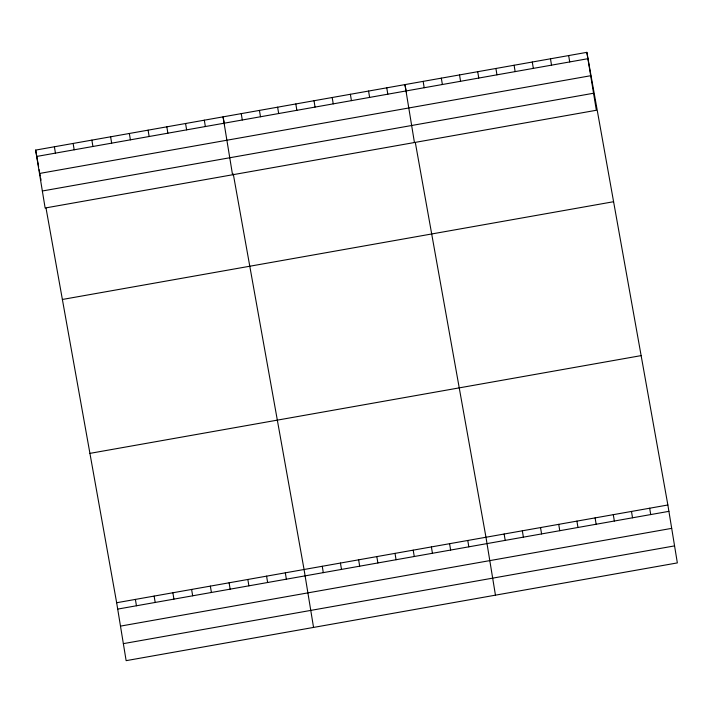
<?xml version="1.0" encoding="UTF-8"?>
<svg xmlns="http://www.w3.org/2000/svg" width="713" height="713" viewBox="0 0 713 713"><rect width="100%" height="100%" fill="white"/><g stroke="black" fill="none" stroke-linecap="round" stroke-linejoin="round"><path stroke-width="1.07" d="M586.861 52.343L596.344 110.265L45.133 208.009L35.65 150.095L586.861 52.343L667.867 504.991L677.35 562.905L126.139 660.657L116.656 602.735L46.042 208.187M36.693 156.45L587.895 58.707M39.473 173.464L590.685 75.721M42.343 190.995L593.555 93.243M62.379 299.469L613.59 201.717M89.927 453.37L641.13 355.618M116.656 602.735L667.867 504.991M117.698 609.098L668.91 511.346M120.488 626.112L671.691 528.36M123.358 643.643L674.56 545.891M406.258 91.861L404.957 84.606L414.44 142.52M415.358 142.689L485.972 537.245L495.455 595.159M224.363 124.124L223.062 116.861L232.545 174.774M233.267 173.91L304.068 569.509L313.551 627.422M35.65 150.095L38.618 166.69M39.179 169.801L39.545 171.878M39.919 173.954L40.293 176.031M40.659 178.098L41.033 180.175M649.677 508.217L650.719 514.572M568.671 55.569L569.705 61.924M631.486 511.444L632.529 517.798M550.481 58.796L551.523 65.15M613.296 514.67L614.339 521.025M532.29 62.022L533.333 68.377M595.105 517.896L596.148 524.251M514.1 65.248L515.143 71.603M576.915 521.123L577.958 527.477M495.909 68.475L496.952 74.829M558.725 524.349L559.767 530.704M477.719 71.701L478.762 78.056M540.534 527.567L541.577 533.93M459.529 74.927L460.571 81.282M522.344 530.793L523.387 537.156M441.338 78.154L442.381 84.508M504.153 534.019L505.196 540.374M423.148 81.38L424.19 87.735M467.781 540.472L468.815 546.826M386.767 87.833L387.81 94.187M449.591 543.698L450.625 550.053M368.576 91.059L369.619 97.414M431.401 546.924L432.434 553.279M350.386 94.276L351.429 100.64M413.21 550.151L414.253 556.505M332.196 97.503L333.238 103.866M395.02 553.377L396.063 559.732M314.014 100.729L315.048 107.084M376.829 556.603L377.872 562.958M295.824 103.955L296.858 110.31M358.639 559.83L359.682 566.184M277.633 107.182L278.667 113.536M340.449 563.056L341.491 569.411M259.443 110.408L260.486 116.763M322.258 566.282L323.301 572.637M241.252 113.634L242.295 119.989M285.325 572.824L286.368 579.188M204.319 120.185L205.362 126.54M266.591 576.149L267.625 582.503M185.576 123.509L186.619 129.864M247.848 579.473L248.89 585.828M166.833 126.834L167.876 133.188M229.105 582.797L230.147 589.152M148.099 130.158L149.133 136.513M210.362 586.122L211.404 592.476M129.356 133.474L130.399 139.837M191.619 589.446L192.662 595.801M110.613 136.798L111.656 143.153M172.885 592.77L173.919 599.125M91.87 140.122L92.913 146.477M154.142 596.095L155.184 602.449M73.136 143.447L74.17 149.801M135.399 599.419L136.441 605.774M54.393 146.771L55.436 153.126"/></g></svg>
